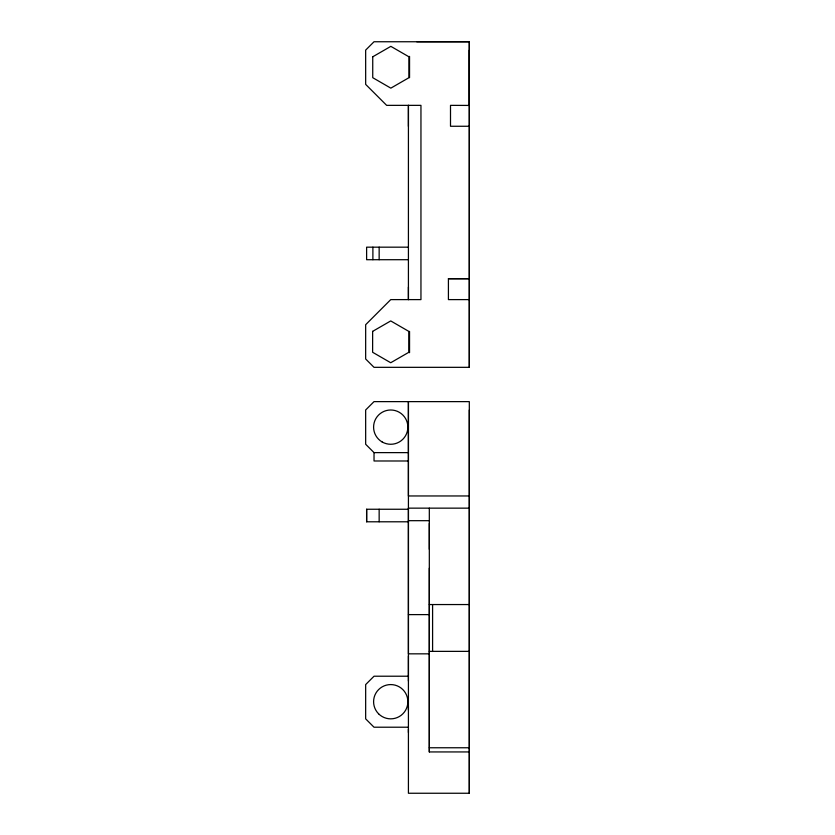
<?xml version="1.0" encoding="UTF-8"?>
<svg xmlns="http://www.w3.org/2000/svg" width="835" height="835" viewBox="0 0 835 835"><rect width="100%" height="100%" fill="white"/><g stroke="black" fill="none" stroke-linecap="round" stroke-linejoin="round"><path stroke-width="1.25" d="M408.419 521.792L366.617 521.792L366.617 509.246L408.419 509.256M469.312 495.959L408.419 495.959L408.419 401.625L408.419 793.25L469.312 793.25L469.312 401.625L374.017 401.625L365.657 409.985L365.667 444.262L374.028 452.622L374.028 460.983L408.409 460.993M408.419 732.535L408.419 729.195M408.419 710.084L408.419 706.619M408.419 681.036L408.419 655.966M408.419 287.073L408.419 299.608L408.419 105.356L408.419 126.377M469.312 751.938L429.315 751.938L429.315 508.15M469.343 50.131L469.312 367.327L374.017 367.327L365.657 358.977L365.667 324.7L390.749 299.608L420.955 299.608L420.955 105.356L386.647 105.356L365.667 84.387L365.657 50.11L374.017 41.75L469.312 41.75L469.312 105.429L450.503 105.356L450.503 126.262L469.312 126.262M408.419 247.17L366.617 247.17L366.617 259.716L408.419 259.706M448.416 278.713L469.312 278.713L448.416 278.713L448.416 299.608L469.312 299.608M374.028 452.622L408.419 452.633M469.312 508.15L408.419 508.15L408.419 653.836L429.315 653.836M408.419 520.685L429.315 520.685M429.315 604.55L469.312 604.55M408.419 614.612L429.315 614.612M429.315 651.363L469.312 651.363M408.419 676.214L374.028 676.214L365.667 684.575L365.657 718.851L374.007 727.212L408.419 727.212M429.315 747.763L469.312 747.763M416.769 41.76L469.312 41.75L469.312 367.327M469.312 409.995L469.312 793.25M432.593 604.603L432.593 651.477M429.315 523.378L429.315 549.294M429.315 568.186L429.315 751.938M409.547 56.373L409.547 77.697M409.547 331.38L409.547 352.704M379.153 247.17L379.153 259.706M379.153 509.246L379.153 521.792M372.89 247.17L372.89 259.706M366.617 509.246L366.617 521.792M372.64 331.37L372.619 352.276L390.717 362.734L408.816 352.297L408.837 331.401L390.738 320.932L372.64 331.37M372.744 56.79L372.734 77.686L390.832 88.145L408.931 77.707L408.941 56.801L390.843 46.353L372.744 56.79M382.159 441.976A17.138 17.138 0 0 0 407.866 427.134A17.138 17.138 0 0 0 382.159 412.292A17.138 17.138 0 0 0 382.159 441.976M378.61 713.831A17.138 17.138 0 0 0 407.282 706.149A17.138 17.138 0 0 0 386.292 685.159A17.138 17.138 0 0 0 378.61 713.831"/></g></svg>
